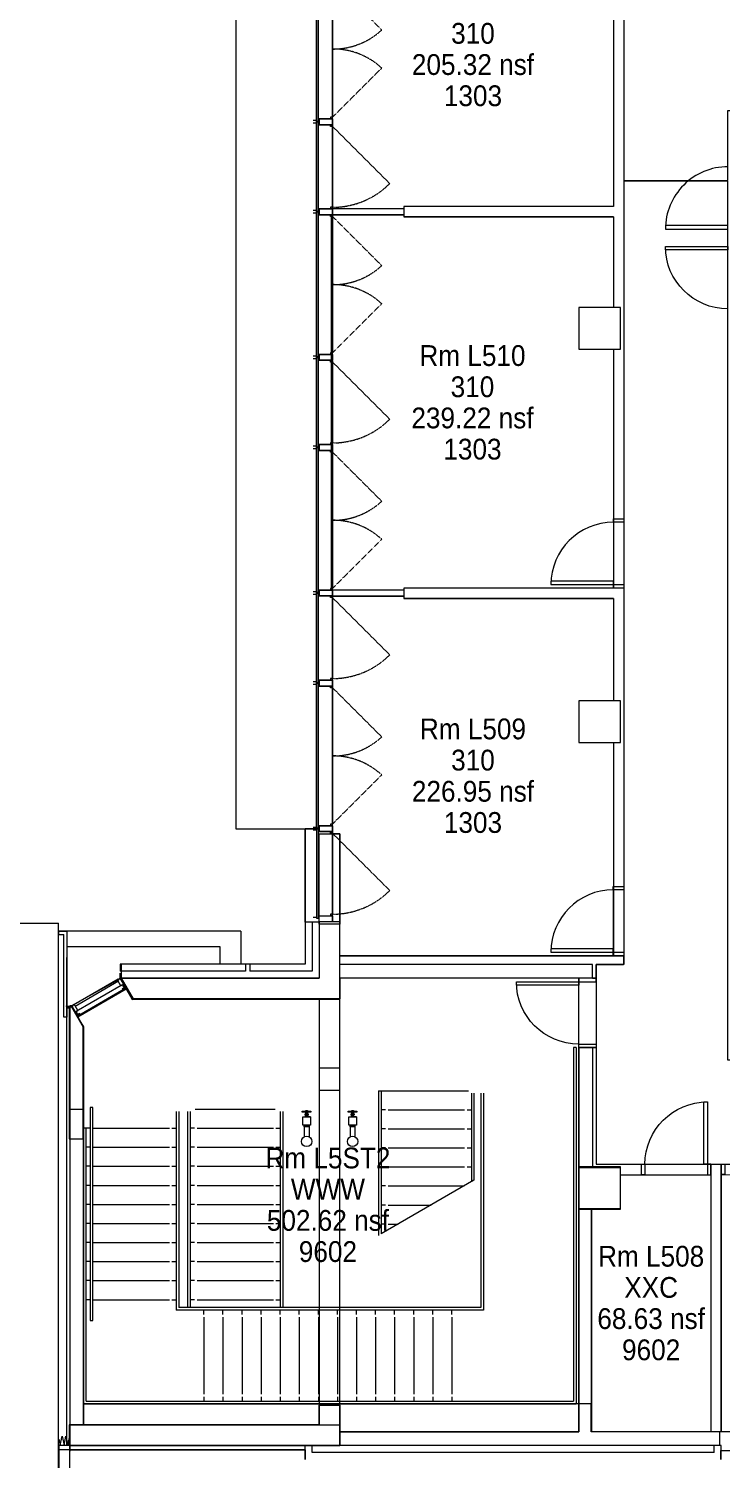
# Model space of a CAD drawing. Header units: inches. Extents: x 1247 to 6173, y 2512 to 6927.
# Drawn here: x 3042 to 3442, y 4620 to 5446 of the extents above; entities that cross this region are included whole.
import ezdxf

# ---------------------------------------------------------------- set-up
doc = ezdxf.new("R2010")
doc.units = ezdxf.units.IN
doc.header["$LTSCALE"] = 0.75
doc.header["$MEASUREMENT"] = 0
doc.linetypes.add('626_FL5$0$HIDDEN', pattern=[0.375, 0.25, -0.125])
doc.layers.get('0').update_dxf_attribs({"linetype": 'CONTINUOUS'})
for name, color, linetype in [('626_FL5$0$A-BLDG-TWNE', 9, 'CONTINUOUS'), ('626_FL5$0$A-COLS', 7, 'CONTINUOUS'), ('626_FL5$0$A-DOOR', 7, 'CONTINUOUS'), ('626_FL5$0$A-FLOR', 7, 'CONTINUOUS'), ('626_FL5$0$A-FLOR-PFIX', 7, 'CONTINUOUS'), ('626_FL5$0$A-FLOR-STRS', 7, 'CONTINUOUS'), ('626_FL5$0$A-GLAZ', 7, 'CONTINUOUS'), ('626_FL5$0$A-ROOF', 7, 'CONTINUOUS'), ('626_FL5$0$A-WALL-FULL', 7, 'CONTINUOUS'), ('626_GRID5$0$A-COLS', 7, 'CONTINUOUS'), ('triGrossAreaLayer', 7, 'CONTINUOUS'), ('triLabelLayer', 7, 'CONTINUOUS'), ('triMeasuredGrossAreaLayer', 7, 'CONTINUOUS'), ('triSpaceLayer', 7, 'CONTINUOUS')]:
    doc.layers.add(name, color=color, linetype=linetype)
doc.styles.add('KTH_TEXT', font='romans.shx', dxfattribs={"width": 0.9})

# ---------------------------------------------------------------- blocks, each defined once
blk = doc.blocks.new('626_FL5$0$626_DOOR')
blk.add_lwpolyline([(0, 1), (0, 0), (0.056, 0), (0.056, 1)], close=True)
blk.add_arc((0, 0), 1, 0, 90)

msp = doc.modelspace()

# ---------------------------------------------------------------- linework, layer by layer
for points in [[(3359.57, 5261.22), (3383.57, 5261.22), (3383.57, 5285.22), (3359.57, 5285.22)], [(3385.55, 5161.3), (3379.55, 5161.3), (3379.55, 5163.31), (3385.55, 5163.31)], [(3385.55, 5123.3), (3379.55, 5123.3), (3379.55, 5125.3), (3385.55, 5125.3)], [(3359.57, 5034.22), (3383.57, 5034.22), (3383.57, 5058.22), (3359.57, 5058.22)], [(3359.57, 5034.22), (3383.57, 5034.22), (3383.57, 5058.22), (3359.57, 5058.22)], [(3385.55, 4949.11), (3379.44, 4949.11), (3379.44, 4951.11), (3385.55, 4951.11)], [(3385.55, 4911.11), (3379.44, 4911.11), (3379.44, 4913.11), (3385.55, 4913.11)], [(3096.37, 4894.25), (3095.51, 4893.76), (3093.97, 4896.44), (3094.27, 4896.61), (3093.79, 4897.44), (3094.94, 4898.11), (3098.5, 4891.94), (3097.9, 4891.59)], [(3359.57, 4896.11), (3369.57, 4896.11), (3369.57, 4898.11), (3359.57, 4898.11)], [(3097.14, 4892.52), (3097.73, 4891.49), (3097.05, 4891.1), (3096.46, 4892.12)], [(3069.73, 4878.94), (3070.59, 4879.43), (3069.04, 4882.1), (3068.74, 4881.93), (3068.26, 4882.76), (3067.11, 4882.1), (3070.67, 4875.93), (3071.27, 4876.27)], [(3070.85, 4877.39), (3071.44, 4876.37), (3072.12, 4876.76), (3071.53, 4877.79)], [(3369.57, 4858.12), (3359.57, 4858.12), (3359.57, 4860.11), (3369.57, 4860.11)], [(3079.27, 4823.56), (3077.77, 4823.56), (3077.77, 4700.56), (3079.27, 4700.56)], [(3200.11, 4821.31), (3205.11, 4821.31), (3205.11, 4820.81), (3200.11, 4820.81)], [(3200.11, 4821.31), (3205.11, 4821.31), (3205.11, 4820.81), (3200.11, 4820.81)], [(3200.11, 4821.31), (3205.11, 4821.31), (3205.11, 4820.81), (3200.11, 4820.81)], [(3200.4, 4818.06), (3204.82, 4818.06), (3204.82, 4813.31), (3200.4, 4813.31)], [(3200.4, 4818.06), (3204.82, 4818.06), (3204.82, 4813.31), (3200.4, 4813.31)], [(3200.4, 4818.06), (3204.82, 4818.06), (3204.82, 4813.31), (3200.4, 4813.31)], [(3201.76, 4819.84), (3203.46, 4819.84), (3203.46, 4819.34), (3201.76, 4819.34)], [(3201.76, 4819.84), (3203.46, 4819.84), (3203.46, 4819.34), (3201.76, 4819.34)], [(3201.76, 4819.84), (3203.46, 4819.84), (3203.46, 4819.34), (3201.76, 4819.34)], [(3201.96, 4819.34), (3203.26, 4819.34), (3203.26, 4818.31), (3201.96, 4818.31)], [(3201.96, 4819.34), (3203.26, 4819.34), (3203.26, 4818.31), (3201.96, 4818.31)], [(3201.96, 4819.34), (3203.26, 4819.34), (3203.26, 4818.31), (3201.96, 4818.31)], [(3202.11, 4821.81), (3203.11, 4821.81), (3203.11, 4821.31), (3202.11, 4821.31)], [(3202.11, 4821.81), (3203.11, 4821.81), (3203.11, 4821.31), (3202.11, 4821.31)], [(3202.11, 4821.81), (3203.11, 4821.81), (3203.11, 4821.31), (3202.11, 4821.31)], [(3202.11, 4820.81), (3203.11, 4820.81), (3203.11, 4819.84), (3202.11, 4819.84)], [(3202.11, 4820.81), (3203.11, 4820.81), (3203.11, 4819.84), (3202.11, 4819.84)], [(3202.11, 4820.81), (3203.11, 4820.81), (3203.11, 4819.84), (3202.11, 4819.84)], [(3226.59, 4821.31), (3231.59, 4821.31), (3231.59, 4820.81), (3226.59, 4820.81)], [(3226.59, 4821.31), (3231.59, 4821.31), (3231.59, 4820.81), (3226.59, 4820.81)], [(3226.59, 4821.31), (3231.59, 4821.31), (3231.59, 4820.81), (3226.59, 4820.81)], [(3226.88, 4818.06), (3231.3, 4818.06), (3231.3, 4813.31), (3226.88, 4813.31)], [(3226.88, 4818.06), (3231.3, 4818.06), (3231.3, 4813.31), (3226.88, 4813.31)], [(3226.88, 4818.06), (3231.3, 4818.06), (3231.3, 4813.31), (3226.88, 4813.31)], [(3228.24, 4819.84), (3229.94, 4819.84), (3229.94, 4819.34), (3228.24, 4819.34)], [(3228.24, 4819.84), (3229.94, 4819.84), (3229.94, 4819.34), (3228.24, 4819.34)], [(3228.24, 4819.84), (3229.94, 4819.84), (3229.94, 4819.34), (3228.24, 4819.34)], [(3228.44, 4819.34), (3229.74, 4819.34), (3229.74, 4818.31), (3228.44, 4818.31)], [(3228.44, 4819.34), (3229.74, 4819.34), (3229.74, 4818.31), (3228.44, 4818.31)], [(3228.44, 4819.34), (3229.74, 4819.34), (3229.74, 4818.31), (3228.44, 4818.31)], [(3228.59, 4821.81), (3229.59, 4821.81), (3229.59, 4821.31), (3228.59, 4821.31)], [(3228.59, 4821.81), (3229.59, 4821.81), (3229.59, 4821.31), (3228.59, 4821.31)], [(3228.59, 4821.81), (3229.59, 4821.81), (3229.59, 4821.31), (3228.59, 4821.31)], [(3228.59, 4820.81), (3229.59, 4820.81), (3229.59, 4819.84), (3228.59, 4819.84)], [(3228.59, 4820.81), (3229.59, 4820.81), (3229.59, 4819.84), (3228.59, 4819.84)], [(3228.59, 4820.81), (3229.59, 4820.81), (3229.59, 4819.84), (3228.59, 4819.84)], [(3203.99, 4813.31), (3203.99, 4812.31), (3201.23, 4812.31), (3201.23, 4813.31)], [(3203.99, 4813.31), (3203.99, 4812.31), (3201.23, 4812.31), (3201.23, 4813.31)], [(3203.99, 4813.31), (3203.99, 4812.31), (3201.23, 4812.31), (3201.23, 4813.31)], [(3230.46, 4813.31), (3230.46, 4812.31), (3227.71, 4812.31), (3227.71, 4813.31)], [(3230.46, 4813.31), (3230.46, 4812.31), (3227.71, 4812.31), (3227.71, 4813.31)], [(3230.46, 4813.31), (3230.46, 4812.31), (3227.71, 4812.31), (3227.71, 4813.31)], [(3397.75, 4784.72), (3395.75, 4784.72), (3395.75, 4790.72), (3397.75, 4790.72)], [(3433.75, 4784.72), (3435.75, 4784.72), (3435.75, 4790.72), (3433.75, 4790.72)], [(3443.75, 4784.73), (3441.75, 4784.73), (3441.75, 4790.73), (3443.75, 4790.73)], [(3359.57, 4765.22), (3383.57, 4765.22), (3383.57, 4789.22), (3359.57, 4789.22)], [(3359.57, 4764.73), (3383.57, 4764.73), (3383.57, 4788.73), (3359.57, 4788.73)]]:
    msp.add_lwpolyline(points, close=True)
for points in [[(3064.03, 4881.73), (3064.11, 4882.1), (3064.43, 4880.58), (3064.75, 4882.1), (3065.07, 4880.58), (3065.39, 4882.1), (3065.7, 4880.58), (3066.02, 4882.1)], [(3059.78, 4632.04), (3060.51, 4628.54), (3061.61, 4633.8), (3062.72, 4628.54), (3063.82, 4633.8), (3064.92, 4628.54), (3066.02, 4633.8)]]:
    msp.add_lwpolyline(points)
at = {"layer": '626_FL5$0$A-BLDG-TWNE'}
for p, q in [((2566.68, 4930.55), (3059.52, 4929.85)), ((3059.53, 4254.93), (3059.52, 4929.85)), ((3164.68, 4925.28), (3059.52, 4925.28)), ((3164.68, 4925.28), (3164.68, 4906.15)), ((3152.68, 4916.28), (3064.52, 4916.28)), ((3152.68, 4906.15), (3152.68, 4916.28)), ((3164.68, 4906.15), (3152.68, 4906.15))]:
    msp.add_line(p, q, dxfattribs=at)
msp.add_lwpolyline([(3066.02, 4628.4), (3059.78, 4628.4), (3059.77, 4442.4), (3066.02, 4442.4)], close=True, dxfattribs=at)
at = {"layer": '626_FL5$0$A-COLS'}
for p, q in [((3221.85, 4930.73), (3209.85, 4930.73)), ((3209.85, 4930.73), (3209.85, 4898.11)), ((3221.85, 4886.11), (3221.85, 4930.73)), ((3209.85, 4898.11), (3095.1, 4898.11)), ((3102.03, 4886.11), (3095.1, 4898.11)), ((3067.11, 4882.1), (3066.02, 4882.1)), ((3066.02, 4882.1), (3066.02, 4822.59)), ((3074.02, 4870.13), (3067.11, 4882.1)), ((3102.03, 4886.11), (3209.85, 4886.11)), ((3209.85, 4886.11), (3209.85, 4833.41)), ((3221.85, 4833.41), (3221.85, 4886.11)), ((3074.02, 4822.59), (3074.02, 4870.13)), ((3209.85, 4833.41), (3221.85, 4833.41)), ((3066.02, 4822.59), (3074.02, 4822.59)), ((3209.85, 4640.4), (3209.85, 4651.73)), ((3209.85, 4651.73), (3221.85, 4651.73)), ((3221.85, 4651.73), (3221.85, 4636.4)), ((3066.02, 4640.4), (3209.85, 4640.4)), ((3066.02, 4628.4), (3066.02, 4640.4)), ((3221.85, 4636.4), (3221.85, 4628.4)), ((3221.85, 4628.4), (3066.02, 4628.4))]:
    msp.add_line(p, q, dxfattribs=at)
at = {"layer": '626_FL5$0$A-FLOR'}
for p, q in [((3379.55, 5161.3), (3379.55, 5125.3)), ((3379.44, 4949.11), (3379.44, 4913.11)), ((3359.57, 4860.12), (3359.57, 4896.11)), ((3221.85, 4707.98), (3221.85, 4833.41)), ((3397.75, 4784.72), (3433.75, 4784.72))]:
    msp.add_line(p, q, dxfattribs=at)
msp.add_lwpolyline([(3209.85, 4833.11), (3209.85, 4707.98)], dxfattribs=at)
at = {"layer": '626_FL5$0$A-FLOR-PFIX'}
for p, q in [((3200.4, 4818.06), (3201.96, 4818.31)), ((3200.4, 4818.06), (3201.96, 4818.31)), ((3200.4, 4818.06), (3201.96, 4818.31)), ((3203.26, 4818.31), (3201.96, 4818.31)), ((3203.26, 4818.31), (3201.96, 4818.31)), ((3203.26, 4818.31), (3201.96, 4818.31)), ((3204.82, 4818.06), (3203.26, 4818.31)), ((3204.82, 4818.06), (3203.26, 4818.31)), ((3204.82, 4818.06), (3203.26, 4818.31)), ((3226.88, 4818.06), (3228.44, 4818.31)), ((3226.88, 4818.06), (3228.44, 4818.31)), ((3226.88, 4818.06), (3228.44, 4818.31)), ((3229.74, 4818.31), (3228.44, 4818.31)), ((3229.74, 4818.31), (3228.44, 4818.31)), ((3229.74, 4818.31), (3228.44, 4818.31)), ((3231.3, 4818.06), (3229.74, 4818.31)), ((3231.3, 4818.06), (3229.74, 4818.31)), ((3231.3, 4818.06), (3229.74, 4818.31)), ((3201.23, 4812.31), (3201.23, 4806.6)), ((3203.99, 4812.31), (3203.99, 4806.64)), ((3227.71, 4812.31), (3227.71, 4806.6)), ((3230.46, 4812.31), (3230.46, 4806.64))]:
    msp.add_line(p, q, dxfattribs=at)
for centre in [(3202.64, 4803.95), (3229.12, 4803.95)]:
    msp.add_circle(centre, 3, dxfattribs=at)
at = {"layer": '626_FL5$0$A-FLOR-STRS'}
for p, q in [((3358.12, 4858.12), (3356.62, 4858.12)), ((3356.62, 4858.12), (3356.62, 4653.98)), ((3358.12, 4858.12), (3358.12, 4652.48)), ((3244.12, 4833.19), (3295.97, 4833.19)), ((3244.12, 4833.19), (3244.12, 4749.71)), ((3245.62, 4833.19), (3245.62, 4750.57)), ((3297.62, 4831.69), (3297.62, 4780.6)), ((3299.12, 4831.69), (3299.12, 4781.46)), ((3303.12, 4831.69), (3303.12, 4707.98)), ((3304.62, 4831.69), (3304.62, 4706.48)), ((3138.37, 4822.56), (3184.52, 4822.56)), ((3127.43, 4821.28), (3127.43, 4706.48)), ((3128.93, 4821.28), (3128.93, 4707.98)), ((3133.96, 4821.28), (3133.96, 4707.98)), ((3135.46, 4821.28), (3135.46, 4707.98)), ((3187.43, 4821.28), (3187.43, 4707.98)), ((3188.93, 4821.28), (3188.93, 4707.98)), ((3248.12, 4822.19), (3245.62, 4822.19)), ((3249.62, 4822.19), (3293.62, 4822.19)), ((3295.12, 4822.19), (3297.62, 4822.19)), ((3077.77, 4811.56), (3074.02, 4811.56)), ((3075.52, 4653.98), (3075.52, 4811.56)), ((3079.27, 4811.56), (3123.43, 4811.56)), ((3124.93, 4811.56), (3127.27, 4811.56)), ((3137.96, 4811.56), (3135.62, 4811.56)), ((3139.46, 4811.56), (3183.43, 4811.56)), ((3184.93, 4811.56), (3187.27, 4811.56)), ((3248.12, 4811.19), (3245.62, 4811.19)), ((3249.62, 4811.19), (3293.62, 4811.19)), ((3295.12, 4811.19), (3297.62, 4811.19)), ((3077.77, 4800.56), (3075.52, 4800.56)), ((3079.27, 4800.56), (3123.43, 4800.56)), ((3124.93, 4800.56), (3127.27, 4800.56)), ((3137.96, 4800.56), (3135.62, 4800.56)), ((3139.46, 4800.56), (3183.43, 4800.56)), ((3184.93, 4800.56), (3187.27, 4800.56)), ((3248.12, 4800.19), (3245.62, 4800.19)), ((3249.62, 4800.19), (3293.62, 4800.19)), ((3295.12, 4800.19), (3297.62, 4800.19)), ((3077.77, 4789.56), (3075.52, 4789.56)), ((3079.27, 4789.56), (3123.43, 4789.56)), ((3124.93, 4789.56), (3127.27, 4789.56)), ((3137.96, 4789.56), (3135.62, 4789.56)), ((3139.46, 4789.56), (3183.43, 4789.56)), ((3184.93, 4789.56), (3187.27, 4789.56)), ((3248.12, 4789.19), (3245.62, 4789.19)), ((3299.12, 4781.46), (3245.62, 4750.57)), ((3249.62, 4789.19), (3293.62, 4789.19)), ((3295.12, 4789.19), (3297.62, 4789.19)), ((3077.77, 4778.56), (3075.52, 4778.56)), ((3079.27, 4778.56), (3123.43, 4778.56)), ((3124.93, 4778.56), (3127.27, 4778.56)), ((3137.96, 4778.56), (3135.62, 4778.56)), ((3139.46, 4778.56), (3183.43, 4778.56)), ((3184.93, 4778.56), (3187.27, 4778.56)), ((3248.12, 4778.19), (3245.62, 4778.19)), ((3249.62, 4778.19), (3293.45, 4778.19)), ((3077.77, 4767.56), (3075.52, 4767.56)), ((3079.27, 4767.56), (3123.43, 4767.56)), ((3124.93, 4767.56), (3127.27, 4767.56)), ((3137.96, 4767.56), (3135.62, 4767.56)), ((3139.46, 4767.56), (3183.43, 4767.56)), ((3184.93, 4767.56), (3187.27, 4767.56)), ((3248.12, 4767.19), (3245.62, 4767.19)), ((3249.62, 4767.19), (3274.4, 4767.19)), ((3077.77, 4756.56), (3075.52, 4756.56)), ((3079.27, 4756.56), (3123.43, 4756.56)), ((3124.93, 4756.56), (3127.27, 4756.56)), ((3137.96, 4756.56), (3135.62, 4756.56)), ((3139.46, 4756.56), (3183.43, 4756.56)), ((3184.93, 4756.56), (3187.27, 4756.56)), ((3248.12, 4756.19), (3245.62, 4756.19)), ((3249.62, 4756.19), (3255.34, 4756.19)), ((3077.77, 4745.56), (3075.52, 4745.56)), ((3079.27, 4745.56), (3123.43, 4745.56)), ((3124.93, 4745.56), (3127.27, 4745.56)), ((3137.96, 4745.56), (3135.62, 4745.56)), ((3139.46, 4745.56), (3183.43, 4745.56)), ((3184.93, 4745.56), (3187.27, 4745.56)), ((3077.77, 4734.56), (3075.52, 4734.56)), ((3079.27, 4734.56), (3123.43, 4734.56)), ((3124.93, 4734.56), (3127.27, 4734.56)), ((3137.96, 4734.56), (3135.62, 4734.56)), ((3139.46, 4734.56), (3183.43, 4734.56)), ((3184.93, 4734.56), (3187.27, 4734.56)), ((3077.77, 4723.56), (3075.52, 4723.56)), ((3079.27, 4723.56), (3123.43, 4723.56)), ((3124.93, 4723.56), (3127.27, 4723.56)), ((3137.96, 4723.56), (3135.62, 4723.56)), ((3139.46, 4723.56), (3183.43, 4723.56)), ((3184.93, 4723.56), (3187.27, 4723.56)), ((3077.77, 4712.56), (3075.52, 4712.56)), ((3079.27, 4712.56), (3123.43, 4712.56)), ((3124.93, 4712.56), (3127.27, 4712.56)), ((3209.85, 4707.98), (3128.93, 4707.98)), ((3137.96, 4712.56), (3135.62, 4712.56)), ((3139.46, 4712.56), (3183.43, 4712.56)), ((3184.93, 4712.56), (3187.27, 4712.56)), ((3303.12, 4707.98), (3209.85, 4707.98)), ((3304.62, 4706.48), (3127.43, 4706.48)), ((3143.38, 4703.98), (3143.38, 4706.48)), ((3143.38, 4702.48), (3143.38, 4657.98)), ((3154.38, 4703.98), (3154.38, 4706.48)), ((3154.38, 4702.48), (3154.38, 4657.98)), ((3165.38, 4703.98), (3165.38, 4706.48)), ((3165.38, 4702.48), (3165.38, 4657.98)), ((3176.38, 4703.98), (3176.38, 4706.48)), ((3176.38, 4702.48), (3176.38, 4657.98)), ((3187.38, 4703.98), (3187.38, 4706.48)), ((3187.38, 4702.48), (3187.38, 4657.98)), ((3198.38, 4703.98), (3198.38, 4706.48)), ((3198.38, 4702.48), (3198.38, 4657.98)), ((3209.38, 4703.98), (3209.38, 4706.48)), ((3209.38, 4702.48), (3209.38, 4657.98)), ((3220.38, 4703.98), (3220.38, 4706.48)), ((3220.38, 4702.48), (3220.38, 4657.98)), ((3231.38, 4703.98), (3231.38, 4706.48)), ((3231.38, 4702.48), (3231.38, 4657.98)), ((3242.38, 4703.98), (3242.38, 4706.48)), ((3242.38, 4702.48), (3242.38, 4657.98)), ((3253.38, 4703.98), (3253.38, 4706.48)), ((3253.38, 4702.48), (3253.38, 4657.98)), ((3264.38, 4703.98), (3264.38, 4706.48)), ((3264.38, 4702.48), (3264.38, 4657.98)), ((3275.38, 4703.98), (3275.38, 4706.48)), ((3275.38, 4702.48), (3275.38, 4657.98)), ((3286.38, 4703.98), (3286.38, 4706.48)), ((3286.38, 4702.48), (3286.38, 4657.98)), ((3074.02, 4652.48), (3358.12, 4652.48)), ((3075.52, 4653.98), (3356.62, 4653.98)), ((3143.38, 4656.48), (3143.38, 4653.98)), ((3154.38, 4656.48), (3154.38, 4653.98)), ((3165.38, 4656.48), (3165.38, 4653.98)), ((3176.38, 4656.48), (3176.38, 4653.98)), ((3187.38, 4656.48), (3187.38, 4653.98)), ((3198.38, 4656.48), (3198.38, 4653.98)), ((3209.38, 4656.48), (3209.38, 4653.98)), ((3220.38, 4656.48), (3220.38, 4653.98)), ((3231.38, 4656.48), (3231.38, 4653.98)), ((3242.38, 4656.48), (3242.38, 4653.98)), ((3253.38, 4656.48), (3253.38, 4653.98)), ((3264.38, 4656.48), (3264.38, 4653.98)), ((3275.38, 4656.48), (3275.38, 4653.98)), ((3286.38, 4656.48), (3286.38, 4653.98))]:
    msp.add_line(p, q, dxfattribs=at)
at = {"layer": '626_FL5$0$A-GLAZ'}
for p, q in [((3208.41, 5392.65), (3208.41, 5476.15)), ((3209.41, 5392.65), (3209.41, 5476.15)), ((3217.54, 5473.75), (3217.54, 5395.06)), ((3217.54, 5395.06), (3216.36, 5395.06)), ((3216.36, 5395.06), (3216.36, 5394.27)), ((3216.36, 5394.27), (3217.54, 5394.27)), ((3217.54, 5394.27), (3217.54, 5395.06)), ((3216.36, 5390.53), (3217.54, 5390.53)), ((3216.36, 5389.75), (3216.36, 5390.53)), ((3217.54, 5389.75), (3216.36, 5389.75)), ((3217.54, 5390.53), (3217.54, 5389.75)), ((3217.54, 5389.75), (3217.54, 5343.06)), ((3217.54, 5343.06), (3216.36, 5343.06)), ((3216.36, 5343.06), (3216.36, 5342.27)), ((3217.54, 5342.27), (3217.54, 5343.06)), ((3208.41, 5256.65), (3208.41, 5340.15)), ((3209.41, 5256.65), (3209.41, 5340.15)), ((3216.36, 5342.27), (3217.54, 5342.27)), ((3216.36, 5338.53), (3217.54, 5338.53)), ((3216.36, 5337.75), (3216.36, 5338.53)), ((3217.54, 5337.75), (3216.36, 5337.75)), ((3217.54, 5338.53), (3217.54, 5337.75)), ((3217.54, 5337.75), (3217.54, 5259.06)), ((3217.54, 5259.06), (3216.36, 5259.06)), ((3216.36, 5259.06), (3216.36, 5258.27)), ((3216.36, 5258.27), (3217.54, 5258.27)), ((3216.36, 5254.53), (3217.54, 5254.53)), ((3216.36, 5253.75), (3216.36, 5254.53)), ((3217.54, 5253.75), (3216.36, 5253.75)), ((3217.54, 5258.27), (3217.54, 5259.06)), ((3217.54, 5254.53), (3217.54, 5253.75)), ((3217.54, 5253.75), (3217.54, 5207.06)), ((3208.41, 5120.65), (3208.41, 5204.15)), ((3209.41, 5120.65), (3209.41, 5204.15)), ((3217.54, 5207.06), (3216.36, 5207.06)), ((3216.36, 5207.06), (3216.36, 5206.27)), ((3216.36, 5206.27), (3217.54, 5206.27)), ((3216.36, 5202.53), (3217.54, 5202.53)), ((3216.36, 5201.75), (3216.36, 5202.53)), ((3217.54, 5206.27), (3217.54, 5207.06)), ((3217.54, 5202.53), (3217.54, 5201.75)), ((3217.54, 5201.75), (3216.36, 5201.75)), ((3217.54, 5201.75), (3217.54, 5123.06)), ((3217.54, 5123.06), (3216.36, 5123.06)), ((3216.36, 5123.06), (3216.36, 5122.27)), ((3216.36, 5122.27), (3217.54, 5122.27)), ((3217.54, 5122.27), (3217.54, 5123.06)), ((3216.36, 5118.53), (3217.54, 5118.53)), ((3216.36, 5117.75), (3216.36, 5118.53)), ((3217.54, 5117.75), (3216.36, 5117.75)), ((3217.54, 5118.53), (3217.54, 5117.75)), ((3217.54, 5117.75), (3217.54, 5071.06)), ((3217.54, 5071.06), (3216.36, 5071.06)), ((3216.36, 5071.06), (3216.36, 5070.27)), ((3216.36, 5070.27), (3217.54, 5070.27)), ((3217.54, 5070.27), (3217.54, 5071.06)), ((3208.41, 4984.65), (3208.41, 5068.15)), ((3209.41, 4984.65), (3209.41, 5068.15)), ((3216.36, 5066.53), (3217.54, 5066.53)), ((3216.36, 5065.75), (3216.36, 5066.53)), ((3217.54, 5065.75), (3216.36, 5065.75)), ((3217.54, 5066.53), (3217.54, 5065.75)), ((3217.54, 5065.75), (3217.54, 4987.06)), ((3217.54, 4987.06), (3216.36, 4987.06)), ((3216.36, 4987.06), (3216.36, 4986.27)), ((3216.36, 4986.27), (3217.54, 4986.27)), ((3216.36, 4982.53), (3217.54, 4982.53)), ((3216.36, 4981.75), (3216.36, 4982.53)), ((3217.54, 4981.75), (3216.36, 4981.75)), ((3217.54, 4986.27), (3217.54, 4987.06)), ((3217.54, 4982.53), (3217.54, 4981.75)), ((3217.54, 4981.75), (3217.54, 4935.06)), ((3217.54, 4935.06), (3216.36, 4935.06)), ((3216.36, 4935.06), (3216.36, 4934.27)), ((3216.36, 4934.27), (3217.54, 4934.27)), ((3217.54, 4934.27), (3217.54, 4935.06)), ((3093.92, 4897.52), (3068.29, 4882.72)), ((3095.1, 4898.14), (3095.1, 4900.99)), ((3069.06, 4882.06), (3094.1, 4896.52)), ((3095.65, 4893.84), (3069.76, 4878.89)), ((3096.85, 4891.44), (3071.95, 4877.06))]:
    msp.add_line(p, q, dxfattribs=at)
at = {"layer": '626_FL5$0$A-GLAZ', "linetype": '626_FL5$0$HIDDEN'}
for p, q in [((3217.54, 5473.75), (3245.91, 5445.38)), ((3217.54, 5395.06), (3245.91, 5423.43)), ((3217.54, 5389.75), (3250.55, 5356.74)), ((3217.54, 5337.75), (3245.91, 5309.38)), ((3217.54, 5259.06), (3245.91, 5287.43)), ((3217.54, 5253.75), (3250.55, 5220.74)), ((3217.54, 5201.75), (3245.91, 5173.38)), ((3217.54, 5123.06), (3245.91, 5151.43)), ((3217.54, 5117.75), (3250.55, 5084.74)), ((3217.54, 5065.75), (3245.91, 5037.38)), ((3217.54, 4987.06), (3245.91, 5015.43)), ((3217.54, 4981.75), (3250.55, 4948.74))]:
    msp.add_line(p, q, dxfattribs=at)
at = {"layer": '626_FL5$0$A-GLAZ', "linetype": 'Continuous'}
for p, q in [((3208.41, 5393.15), (3206.41, 5393.15)), ((3209.85, 5392.65), (3208.41, 5392.65)), ((3209.85, 5394.08), (3217.54, 5394.08)), ((3209.85, 5390.73), (3209.85, 5394.08)), ((3217.54, 5394.08), (3209.85, 5394.08)), ((3209.85, 5394.08), (3209.85, 5390.73)), ((3217.54, 5394.08), (3217.54, 5390.73)), ((3217.54, 5390.73), (3217.54, 5394.08)), ((3208.41, 5391.65), (3206.41, 5391.65)), ((3208.41, 5340.65), (3208.41, 5392.15)), ((3209.85, 5392.15), (3208.41, 5392.15)), ((3209.41, 5340.65), (3209.41, 5392.15)), ((3217.54, 5390.73), (3209.85, 5390.73)), ((3209.85, 5390.73), (3217.54, 5390.73)), ((3208.41, 5341.15), (3206.41, 5341.15)), ((3208.41, 5339.65), (3206.41, 5339.65)), ((3209.85, 5340.65), (3208.41, 5340.65)), ((3209.85, 5340.15), (3208.41, 5340.15)), ((3217.54, 5342.08), (3209.85, 5342.08)), ((3209.85, 5342.08), (3209.85, 5338.73)), ((3209.85, 5342.08), (3217.54, 5342.08)), ((3209.85, 5338.73), (3209.85, 5342.08)), ((3209.85, 5338.73), (3217.54, 5338.73)), ((3217.54, 5338.73), (3209.85, 5338.73)), ((3217.54, 5338.73), (3217.54, 5342.08)), ((3217.54, 5342.08), (3217.54, 5338.73)), ((3208.41, 5257.15), (3206.41, 5257.15)), ((3208.41, 5255.65), (3206.41, 5255.65)), ((3209.85, 5256.65), (3208.41, 5256.65)), ((3208.41, 5204.65), (3208.41, 5256.15)), ((3209.85, 5256.15), (3208.41, 5256.15)), ((3209.41, 5204.65), (3209.41, 5256.15)), ((3209.85, 5258.08), (3217.54, 5258.08)), ((3209.85, 5254.73), (3209.85, 5258.08)), ((3217.54, 5258.08), (3209.85, 5258.08)), ((3209.85, 5258.08), (3209.85, 5254.73)), ((3217.54, 5254.73), (3209.85, 5254.73)), ((3209.85, 5254.73), (3217.54, 5254.73)), ((3217.54, 5258.08), (3217.54, 5254.73)), ((3217.54, 5254.73), (3217.54, 5258.08)), ((3208.41, 5205.15), (3206.41, 5205.15)), ((3208.41, 5203.65), (3206.41, 5203.65)), ((3209.85, 5204.65), (3208.41, 5204.65)), ((3209.85, 5204.15), (3208.41, 5204.15)), ((3217.54, 5206.08), (3209.85, 5206.08)), ((3209.85, 5206.08), (3209.85, 5202.73)), ((3209.85, 5206.08), (3217.54, 5206.08)), ((3209.85, 5202.73), (3209.85, 5206.08)), ((3209.85, 5202.73), (3217.54, 5202.73)), ((3217.54, 5202.73), (3209.85, 5202.73)), ((3217.54, 5202.73), (3217.54, 5206.08)), ((3217.54, 5206.08), (3217.54, 5202.73)), ((3208.41, 5121.15), (3206.41, 5121.15)), ((3209.85, 5120.65), (3208.41, 5120.65)), ((3208.41, 5068.65), (3208.41, 5120.15)), ((3209.85, 5120.15), (3208.41, 5120.15)), ((3209.41, 5068.65), (3209.41, 5120.15)), ((3209.85, 5122.08), (3217.54, 5122.08)), ((3209.85, 5118.73), (3209.85, 5122.08)), ((3217.54, 5122.08), (3209.85, 5122.08)), ((3209.85, 5122.08), (3209.85, 5118.73)), ((3217.54, 5122.08), (3217.54, 5118.73)), ((3217.54, 5118.73), (3217.54, 5122.08)), ((3208.41, 5119.65), (3206.41, 5119.65)), ((3217.54, 5118.73), (3209.85, 5118.73)), ((3209.85, 5118.73), (3217.54, 5118.73)), ((3208.41, 5069.15), (3206.41, 5069.15)), ((3208.41, 5067.65), (3206.41, 5067.65)), ((3209.85, 5068.65), (3208.41, 5068.65)), ((3209.85, 5068.15), (3208.41, 5068.15)), ((3217.54, 5070.08), (3209.85, 5070.08)), ((3209.85, 5070.08), (3209.85, 5066.73)), ((3209.85, 5070.08), (3217.54, 5070.08)), ((3209.85, 5066.73), (3209.85, 5070.08)), ((3209.85, 5066.73), (3217.54, 5066.73)), ((3217.54, 5066.73), (3209.85, 5066.73)), ((3217.54, 5066.73), (3217.54, 5070.08)), ((3217.54, 5070.08), (3217.54, 5066.73)), ((3208.41, 4985.15), (3206.41, 4985.15)), ((3208.41, 4983.65), (3206.41, 4983.65)), ((3209.85, 4984.65), (3208.41, 4984.65)), ((3208.41, 4932.65), (3208.41, 4984.15)), ((3209.85, 4984.15), (3208.41, 4984.15)), ((3209.41, 4932.65), (3209.41, 4984.15)), ((3209.85, 4986.08), (3217.54, 4986.08)), ((3209.85, 4982.73), (3209.85, 4986.08)), ((3217.54, 4986.08), (3209.85, 4986.08)), ((3209.85, 4986.08), (3209.85, 4982.73)), ((3217.54, 4982.73), (3209.85, 4982.73)), ((3209.85, 4982.73), (3217.54, 4982.73)), ((3217.54, 4986.08), (3217.54, 4982.73)), ((3217.54, 4982.73), (3217.54, 4986.08)), ((3208.41, 4933.15), (3206.41, 4933.15)), ((3209.85, 4932.65), (3208.41, 4932.65)), ((3209.85, 4934.08), (3217.54, 4934.08)), ((3209.85, 4930.73), (3209.85, 4934.08)), ((3217.54, 4930.73), (3209.85, 4930.73)), ((3217.54, 4934.08), (3217.54, 4930.73))]:
    msp.add_line(p, q, dxfattribs=at)
at = {"layer": '626_FL5$0$A-GLAZ', "linetype": '626_FL5$0$HIDDEN'}
for centre, radius, start, end in [((3217.93, 5475.57), 41.17, 269.4625, 312.82347), ((3217.93, 5393.23), 41.17, 47.17653, 90.5375), ((3217.54, 5389.75), 46.69, 270, 315), ((3217.93, 5339.57), 41.17, 269.4625, 312.82347), ((3217.93, 5257.23), 41.17, 47.17653, 90.5375), ((3217.54, 5253.75), 46.69, 270, 315), ((3217.93, 5203.57), 41.17, 269.4625, 312.82347), ((3217.93, 5121.23), 41.17, 47.17653, 90.5375), ((3217.54, 5117.75), 46.69, 270, 315), ((3217.93, 5067.57), 41.17, 269.4625, 312.82347), ((3217.93, 4985.23), 41.17, 47.17653, 90.5375), ((3217.54, 4981.75), 46.69, 270, 315)]:
    msp.add_arc(centre, radius, start, end, dxfattribs=at)
at = {"layer": '626_FL5$0$A-ROOF'}
for p, q in [((3161.86, 5748.4), (3161.86, 4984.4)), ((3161.86, 4984.4), (3209.85, 4984.4)), ((3064.03, 4910.03), (3064.03, 4628.4))]:
    msp.add_line(p, q, dxfattribs=at)
at = {"layer": '626_FL5$0$A-WALL-FULL'}
for p, q in [((3379.55, 5485.3), (3379.55, 5343.51)), ((3385.55, 5485.3), (3385.55, 5163.31)), ((3379.55, 5343.51), (3258.58, 5343.51)), ((3258.58, 5343.51), (3258.58, 5337.51)), ((3258.58, 5342.08), (3216.58, 5342.08)), ((3258.58, 5338.7), (3216.58, 5338.7)), ((3379.55, 5337.51), (3258.58, 5337.51)), ((3379.55, 5337.51), (3379.55, 5285.22)), ((3379.55, 5261.22), (3379.55, 5163.31)), ((3379.55, 5163.31), (3385.55, 5163.31)), ((3258.58, 5122.08), (3216.97, 5122.08)), ((3385.55, 5123.3), (3258.58, 5123.3)), ((3258.58, 5123.3), (3258.58, 5117.3)), ((3385.55, 5123.3), (3385.55, 4951.11)), ((3258.58, 5118.7), (3216.97, 5118.7)), ((3379.55, 5117.3), (3258.58, 5117.3)), ((3379.55, 5117.3), (3379.55, 5058.22)), ((3379.55, 5034.22), (3379.55, 4951.11)), ((3201.85, 4930.4), (3201.85, 4984.4)), ((3201.85, 4984.4), (3209.85, 4984.4)), ((3379.44, 4951.11), (3385.44, 4951.11)), ((3201.85, 4930.4), (3201.85, 4906.14)), ((3209.85, 4930.4), (3201.85, 4930.4)), ((3205.85, 4930.4), (3205.85, 4902.14)), ((3059.52, 4925.28), (3064.52, 4925.28)), ((3059.52, 4925.28), (3059.52, 4923.28)), ((3059.52, 4923.28), (3062.52, 4923.28)), ((3062.52, 4875.59), (3062.52, 4923.28)), ((3064.52, 4875.59), (3064.52, 4925.28)), ((3095.03, 4906.14), (3095.03, 4902.14)), ((3167.41, 4906.14), (3095.03, 4906.14)), ((3167.41, 4906.14), (3167.41, 4902.14)), ((3201.85, 4906.14), (3169.85, 4906.14)), ((3169.85, 4906.14), (3169.85, 4902.14)), ((3221.85, 4911.11), (3385.55, 4911.11)), ((3367.57, 4906.11), (3221.85, 4906.11)), ((3367.57, 4898.11), (3367.57, 4906.11)), ((3369.57, 4898.11), (3369.57, 4906.11)), ((3369.57, 4906.11), (3385.44, 4906.11)), ((3385.44, 4911.11), (3385.44, 4906.11)), ((3167.41, 4902.14), (3095.03, 4902.14)), ((3205.85, 4902.14), (3169.85, 4902.14)), ((3367.57, 4898.11), (3221.85, 4898.11)), ((3367.57, 4898.11), (3369.57, 4898.11)), ((3064.52, 4875.59), (3062.52, 4875.59)), ((3359.57, 4858.12), (3359.57, 4788.73)), ((3359.57, 4858.12), (3369.57, 4858.12)), ((3367.57, 4858.12), (3367.57, 4788.73)), ((3369.57, 4858.12), (3369.57, 4794.72)), ((3066.02, 4822.59), (3066.02, 4640.4)), ((3066.02, 4822.59), (3074.02, 4822.59)), ((3074.02, 4640.4), (3074.02, 4822.59)), ((3369.57, 4790.72), (3395.75, 4790.72)), ((3395.75, 4784.72), (3395.75, 4790.72)), ((3435.75, 4790.72), (3441.75, 4790.73)), ((3435.75, 4790.72), (3435.75, 4703.73)), ((3441.75, 4790.73), (3441.75, 4636.4)), ((3383.57, 4784.72), (3395.75, 4784.72)), ((3359.57, 4764.73), (3359.57, 4636.4)), ((3366.86, 4764.73), (3366.86, 4636.4)), ((3435.75, 4703.73), (3435.74, 4636.4)), ((3359.57, 4636.4), (3221.85, 4636.4)), ((3441.75, 4636.4), (3366.86, 4636.4)), ((3440.88, 4628.4), (3440.88, 4636.4)), ((3201.85, 4625.9), (3059.53, 4625.9)), ((3066.02, 4628.4), (3066.02, 4625.11)), ((3201.85, 4620.4), (3201.85, 4628.4)), ((3205.85, 4624.4), (3205.85, 4628.4)), ((3437.63, 4624.4), (3205.85, 4624.4)), ((3441.75, 4628.4), (3221.85, 4628.4)), ((3437.63, 4624.4), (3437.63, 4628.4)), ((3441.63, 4620.4), (3441.63, 4628.4))]:
    msp.add_line(p, q, dxfattribs=at)
at = {"layer": '626_GRID5$0$A-COLS'}
for p, q in [((3383.57, 5285.22), (3359.57, 5285.22)), ((3359.57, 5285.22), (3359.57, 5261.22)), ((3383.57, 5261.22), (3383.57, 5285.22)), ((3359.57, 5261.22), (3383.57, 5261.22)), ((3209.85, 4929.4), (3209.85, 4981.4)), ((3209.85, 4981.4), (3221.85, 4981.4)), ((3221.85, 4981.4), (3221.85, 4929.4)), ((3221.85, 4929.4), (3209.85, 4929.4)), ((3209.85, 4929.4), (3209.85, 4898.17)), ((3221.85, 4886.17), (3221.85, 4929.4)), ((3095.64, 4898.17), (3209.85, 4898.17)), ((3095.64, 4898.17), (3102.57, 4886.17)), ((3065.75, 4881.62), (3065.75, 4805.42)), ((3065.75, 4881.62), (3067.02, 4881.62)), ((3067.01, 4881.64), (3073.75, 4869.95)), ((3102.57, 4886.17), (3221.85, 4886.17)), ((3073.75, 4805.42), (3073.75, 4869.95)), ((3221.85, 4846.17), (3209.85, 4846.17)), ((3209.85, 4846.17), (3209.85, 4640.42)), ((3221.85, 4628.42), (3221.85, 4846.17)), ((3065.75, 4805.42), (3073.75, 4805.42)), ((3209.85, 4640.42), (3065.75, 4640.42)), ((3065.75, 4640.42), (3065.75, 4628.42)), ((3065.75, 4628.42), (3221.85, 4628.42))]:
    msp.add_line(p, q, dxfattribs=at)
at = {"layer": 'triGrossAreaLayer'}
for points in [[(3208.16, 5936.75), (3208.16, 4984.4), (3201.78, 4984.4), (3201.78, 4906.17), (3201.78, 4906.17), (3095.58, 4906.17), (3095.58, 4898.17), (3067.05, 4882.16), (3065.96, 4882.16), (3065.96, 4628.42), (3065.96, 4625.9), (3201.78, 4625.9), (3201.78, 4620.4)], [(3441.56, 4620.4), (3441.56, 4625.57), (3497.83, 4625.52), (3497.83, 4620.4), (3577.81, 4620.4), (3577.81, 4625.45), (3633.81, 4625.41), (3633.81, 4620.4), (3713.81, 4620.4), (3713.81, 4625.34), (3769.81, 4625.29), (3769.81, 4620.4), (3849.81, 4620.4), (3849.81, 4625.22), (3905.81, 4625.17), (3905.81, 4620.4)]]:
    msp.add_lwpolyline(points, dxfattribs=at)
at = {"layer": 'triMeasuredGrossAreaLayer'}
msp.add_lwpolyline([(3497.81, 4636.4), (3366.8, 4636.4), (3366.8, 4652.48), (3073.96, 4652.48), (3073.96, 4870.13), (3070.64, 4875.89), (3098.44, 4891.94), (3102.07, 4885.92), (3221.79, 4886.11), (3221.79, 4930.73), (3217.48, 4930.73), (3217.54, 5907.98)], dxfattribs=at)
at = {"layer": 'triSpaceLayer'}
msp.add_lwpolyline([(3385.59, 5578.22), (3385.59, 5358.44), (3445.55, 5358.44), (3445.55, 5398.96), (3770.3, 5398.96), (3770.3, 5265.72), (3808.88, 5265.72), (3808.88, 4850.73), (3445.55, 4850.73), (3445.55, 5358.13), (3385.59, 5358.13), (3385.59, 4906.11), (3369.57, 4906.11), (3369.57, 4790.72), (3868.88, 4790.73), (3868.88, 5578.09)], dxfattribs=at)
for points in [[(3379.55, 5525.3), (3379.55, 5343.51), (3258.58, 5343.51), (3258.58, 5342.08), (3217.54, 5342.08), (3217.54, 5526.61), (3258.58, 5526.61), (3258.58, 5525.3), (3379.55, 5525.3)], [(3379.55, 5337.51), (3379.55, 5285.22), (3359.57, 5285.22), (3359.57, 5261.22), (3379.55, 5261.22), (3379.55, 5123.3), (3258.58, 5123.3), (3258.58, 5122.08), (3216.97, 5122.08), (3216.97, 5338.7), (3258.58, 5338.7), (3258.58, 5337.51)], [(3379.55, 5117.3), (3379.55, 5058.22), (3359.57, 5058.22), (3359.57, 5034.22), (3379.55, 5034.22), (3379.55, 4911.11), (3221.85, 4911.11), (3221.85, 4981.4), (3217.54, 4981.4), (3217.54, 5118.7), (3258.58, 5118.7), (3258.58, 5117.3)], [(3074.02, 4640.42), (3209.85, 4640.4), (3221.85, 4640.4), (3221.85, 4636.4), (3359.57, 4636.4), (3359.57, 4898.11), (3221.85, 4898.11), (3221.85, 4886.17), (3102.57, 4886.17), (3102.03, 4886.11), (3098.42, 4892.35), (3070.22, 4876.07), (3074.02, 4870.13)], [(3435.74, 4636.4), (3366.86, 4636.4), (3366.86, 4764.73), (3383.57, 4764.73), (3383.57, 4784.72), (3435.75, 4784.72)], [(3441.75, 4784.72), (3615.07, 4784.73), (3615.07, 4765.22), (3638.87, 4764.73), (3638.87, 4639.53), (3633.88, 4639.53), (3633.88, 4636.4), (3577.88, 4636.4), (3577.88, 4639.53), (3497.88, 4639.53), (3497.88, 4636.4), (3441.75, 4636.4)]]:
    msp.add_lwpolyline(points, close=True, dxfattribs=at)

# ---------------------------------------------------------------- block references
at = {"layer": '626_FL5$0$A-DOOR', "yscale": 36, "zscale": 36}
for p, xscale, rotation in [((3445.55, 5330.45), 36, 89.99981011592907), ((3445.55, 5320.45), -36, 89.99999999956579), ((3379.55, 5125.3), 36, 90), ((3379.44, 4913.11), 36, 90), ((3359.57, 4896.11), -36, 90)]:
    msp.add_blockref('626_FL5$0$626_DOOR', p, dxfattribs=dict(at, xscale=xscale, rotation=rotation))
at = {"layer": '626_FL5$0$A-DOOR', "xscale": -36, "yscale": 36, "zscale": 36}
msp.add_blockref('626_FL5$0$626_DOOR', (3433.75, 4790.71), dxfattribs=at)

# ---------------------------------------------------------------- texts
at = {"layer": 'triLabelLayer', "color": 7, "char_height": 8, "attachment_point": 5, "line_spacing_factor": 0.9, "style": 'KTH_TEXT'}
for s, insert in [('{\\fSansSerif;\\H12;Rm L511}{\\fSansSerif;\\H12;\\P310}{\\fSansSerif;\\H12;\\P205.32 nsf}{\\fSansSerif;\\H12;\\P1303}', (3298.55, 5434.35)), ('{\\fSansSerif;\\H12;Rm L510}{\\fSansSerif;\\H12;\\P310}{\\fSansSerif;\\H12;\\P239.22 nsf}{\\fSansSerif;\\H12;\\P1303}', (3298.26, 5230.39)), ('{\\fSansSerif;\\H12;Rm L509}{\\fSansSerif;\\H12;\\P310}{\\fSansSerif;\\H12;\\P226.95 nsf}{\\fSansSerif;\\H12;\\P1303}', (3298.55, 5014.91)), ('{\\fSansSerif;\\H12;Rm L5ST2}{\\fSansSerif;\\H12;\\PWWW}{\\fSansSerif;\\H12;\\P502.62 nsf}{\\fSansSerif;\\H12;\\P9602}', (3214.9, 4767.26)), ('{\\fSansSerif;\\H12;Rm L508}{\\fSansSerif;\\H12;\\PXXC}{\\fSansSerif;\\H12;\\P68.63 nsf}{\\fSansSerif;\\H12;\\P9602}', (3401.31, 4710.56))]:
    msp.add_mtext(s, dxfattribs=dict(at, insert=insert))
at = {"layer": 'triLabelLayer', "color": 7, "char_height": 8, "attachment_point": 5, "style": 'KTH_TEXT'}
for insert in [(3298.55, 5434.35), (3298.26, 5230.39), (3298.55, 5014.91)]:
    msp.add_mtext('{\\fSansSerif;\\H0.01;}', dxfattribs=dict(at, insert=insert))

doc.saveas('drawing.dxf')
